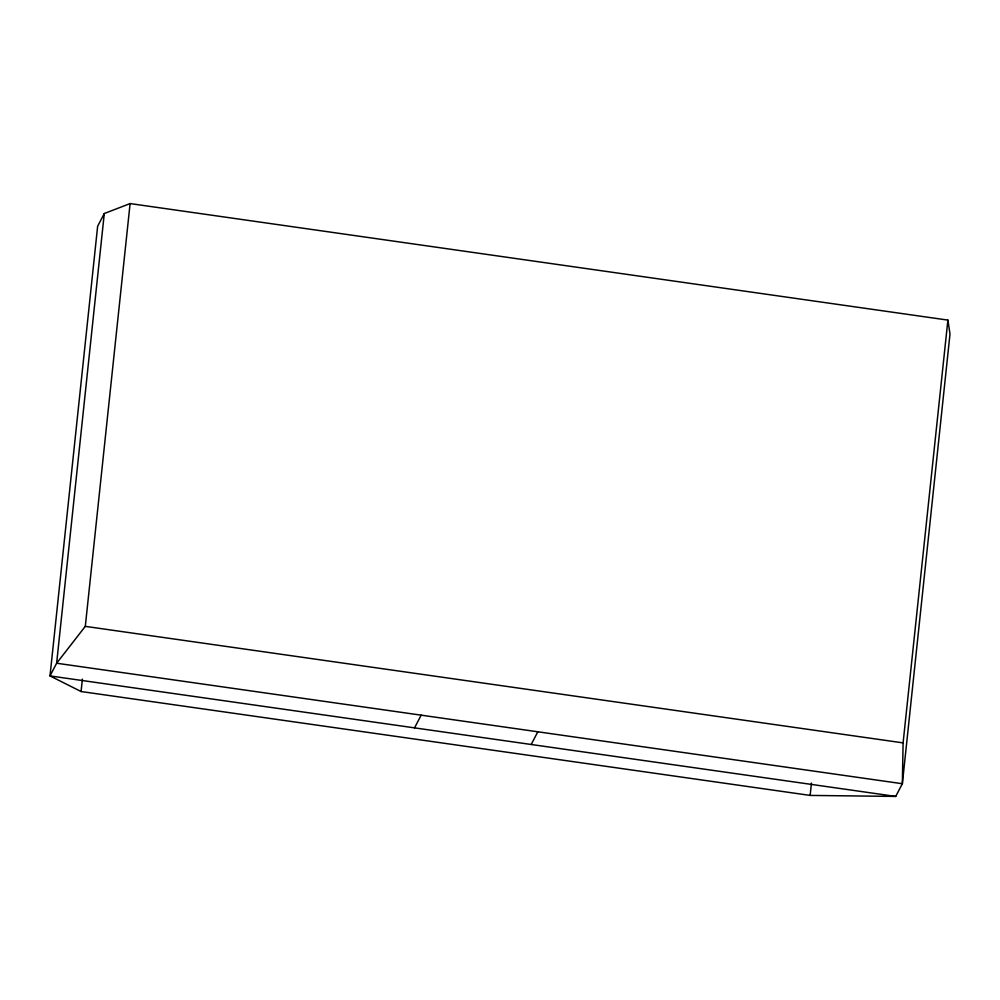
<?xml version="1.0" encoding="UTF-8"?>
<svg xmlns="http://www.w3.org/2000/svg" width="1000" height="1000" viewBox="0 0 1000 1000"><rect width="100%" height="100%" fill="white"/><g stroke="black" fill="none" stroke-linecap="round" stroke-linejoin="round"><path stroke-width="1.5" d="M947.887 320.1L903.1 742.887L902.35 783.725L895.713 796.425L810.15 795.413L81.075 691.525L50 675.925L97.65 226.225L104.288 213.525L130.1 203.575L947.887 320.1L950 334.025L902.35 783.725L56.638 663.225L50 675.925L895.713 796.425M104.288 213.525L56.638 663.225L85.3 626.362L130.1 203.575M81.075 691.525L82.387 679.15M810.15 795.413L811.462 783.037M414.538 727.862L421.175 715.163M531.188 744.488L537.825 731.787M85.3 626.362L903.1 742.887"/></g></svg>
